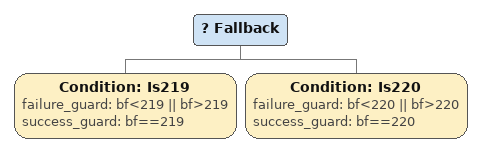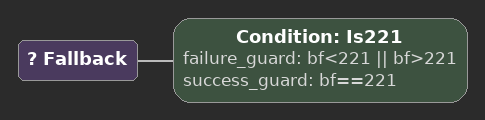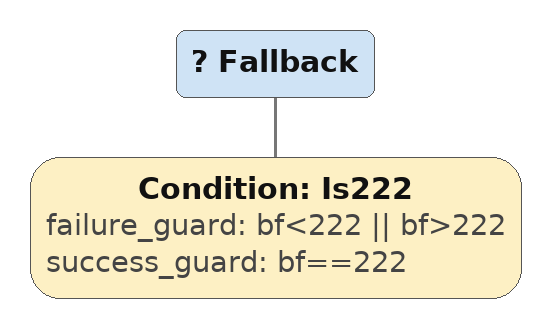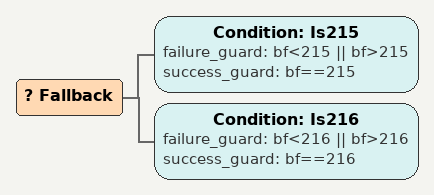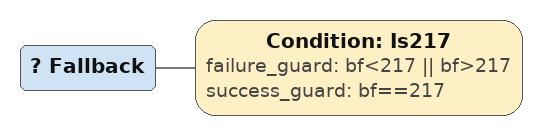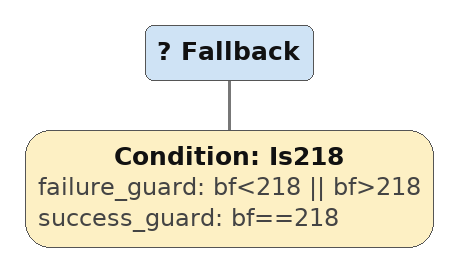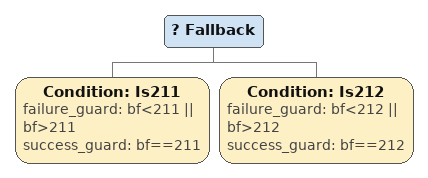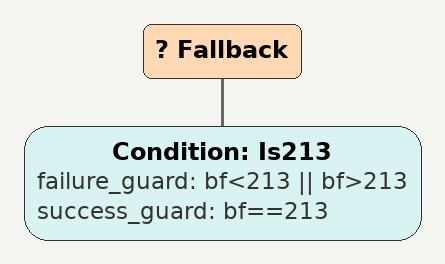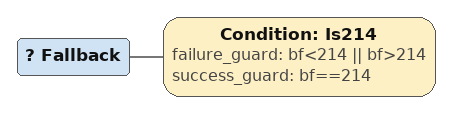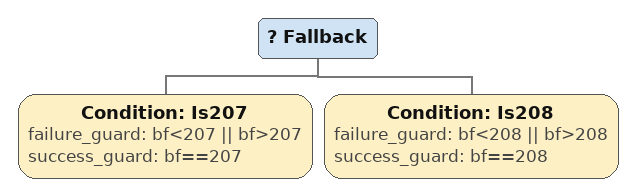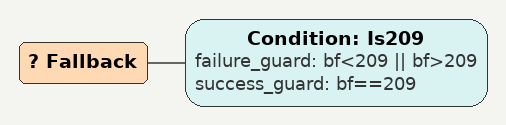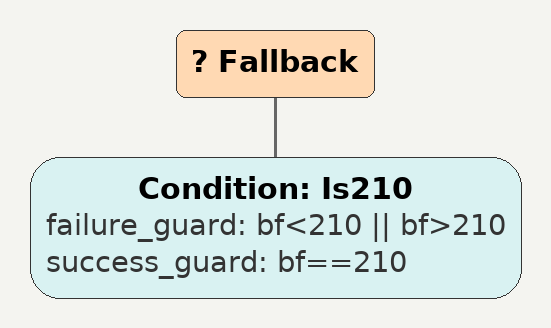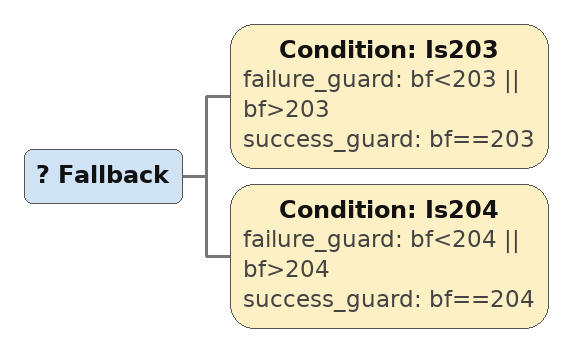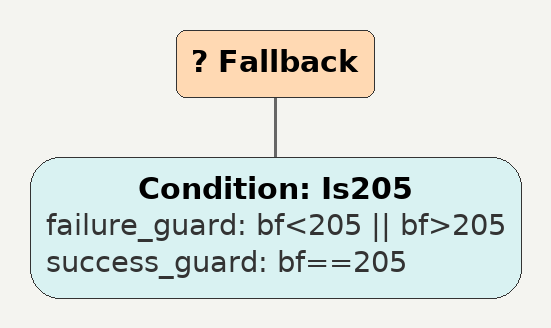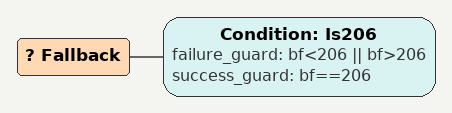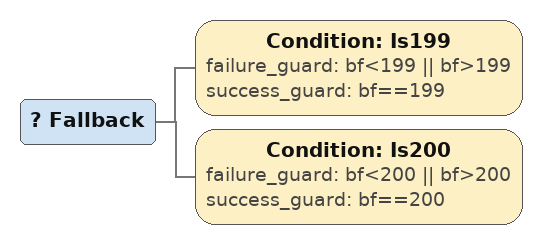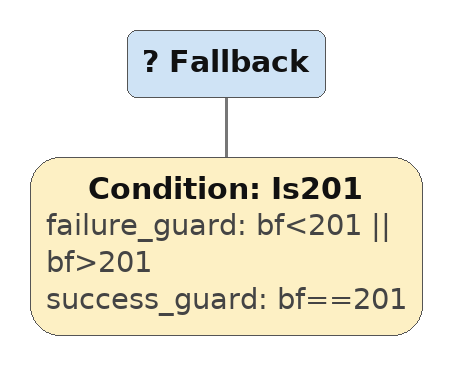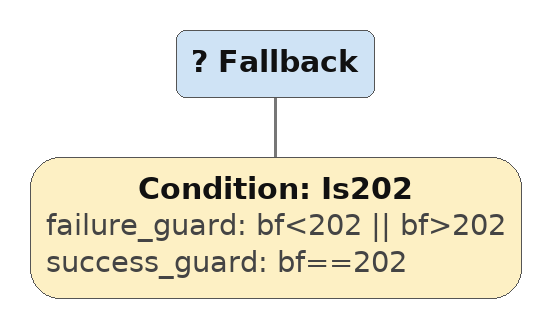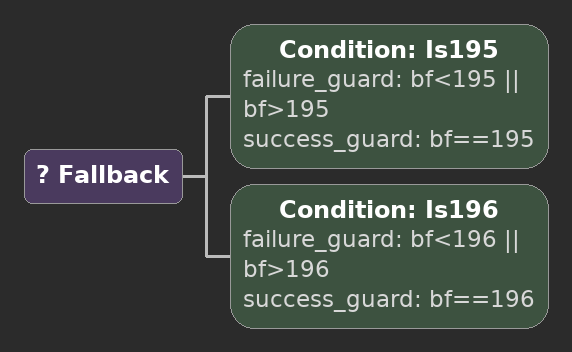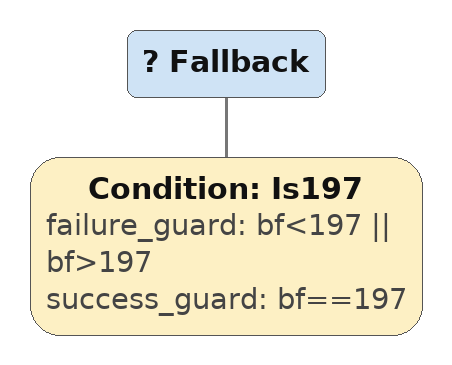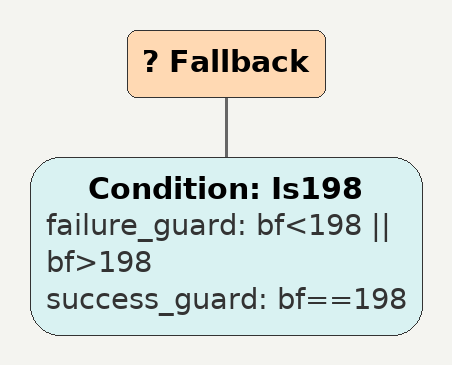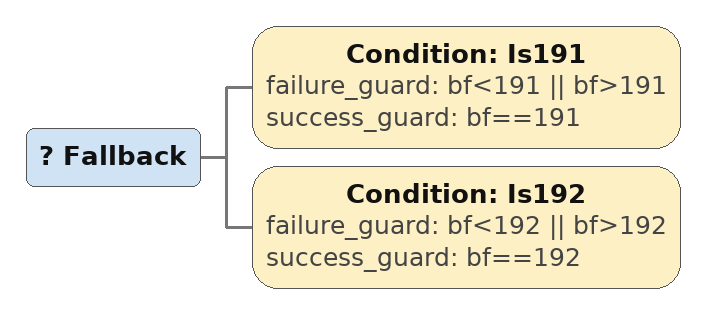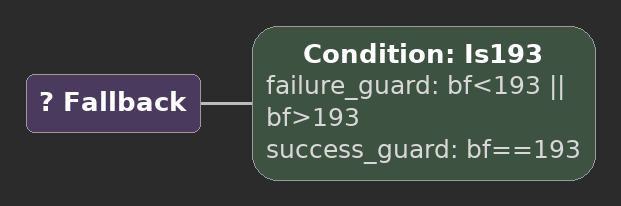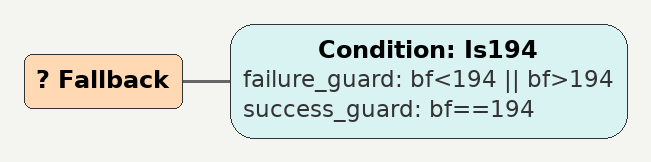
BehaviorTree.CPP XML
<Fallback>
    <Condition ID="Is219" failure_guard="bf&lt;219 || bf>219" success_guard="bf==219"/>
    <Condition ID="Is220" failure_guard="bf&lt;220 || bf>220" success_guard="bf==220"/>
        sequence218
        sequence
        children {
        } end_children
    } end_composite
</Fallback>

<Fallback>
    <Condition ID="Is221" failure_guard="bf&lt;221 || bf>221" success_guard="bf==221"/>
        sequence218
        sequence
        children {
        } end_children
    } end_composite
</Fallback>

<Fallback>
    <Condition ID="Is222" failure_guard="bf&lt;222 || bf>222" success_guard="bf==222"/>
        sequence218
        sequence
        children {
        } end_children
    } end_composite
</Fallback>

<Fallback>
    <Condition ID="Is215" failure_guard="bf&lt;215 || bf>215" success_guard="bf==215"/>
    <Condition ID="Is216" failure_guard="bf&lt;216 || bf>216" success_guard="bf==216"/>
        sequence214
        sequence
        children {
        } end_children
    } end_composite
</Fallback>

<Fallback>
    <Condition ID="Is217" failure_guard="bf&lt;217 || bf>217" success_guard="bf==217"/>
        sequence214
        sequence
        children {
        } end_children
    } end_composite
</Fallback>

<Fallback>
    <Condition ID="Is218" failure_guard="bf&lt;218 || bf>218" success_guard="bf==218"/>
        sequence214
        sequence
        children {
        } end_children
    } end_composite
</Fallback>

<Fallback>
    <Condition ID="Is211" failure_guard="bf&lt;211 || bf>211" success_guard="bf==211"/>
    <Condition ID="Is212" failure_guard="bf&lt;212 || bf>212" success_guard="bf==212"/>
        sequence210
        sequence
        children {
        } end_children
    } end_composite
</Fallback>

<Fallback>
    <Condition ID="Is213" failure_guard="bf&lt;213 || bf>213" success_guard="bf==213"/>
        sequence210
        sequence
        children {
        } end_children
    } end_composite
</Fallback>

<Fallback>
    <Condition ID="Is214" failure_guard="bf&lt;214 || bf>214" success_guard="bf==214"/>
        sequence210
        sequence
        children {
        } end_children
    } end_composite
</Fallback>

<Fallback>
    <Condition ID="Is207" failure_guard="bf&lt;207 || bf>207" success_guard="bf==207"/>
    <Condition ID="Is208" failure_guard="bf&lt;208 || bf>208" success_guard="bf==208"/>
        sequence206
        sequence
        children {
        } end_children
    } end_composite
</Fallback>

<Fallback>
    <Condition ID="Is209" failure_guard="bf&lt;209 || bf>209" success_guard="bf==209"/>
        sequence206
        sequence
        children {
        } end_children
    } end_composite
</Fallback>

<Fallback>
    <Condition ID="Is210" failure_guard="bf&lt;210 || bf>210" success_guard="bf==210"/>
        sequence206
        sequence
        children {
        } end_children
    } end_composite
</Fallback>

<Fallback>
    <Condition ID="Is203" failure_guard="bf&lt;203 || bf>203" success_guard="bf==203"/>
    <Condition ID="Is204" failure_guard="bf&lt;204 || bf>204" success_guard="bf==204"/>
        sequence202
        sequence
        children {
        } end_children
    } end_composite
</Fallback>

<Fallback>
    <Condition ID="Is205" failure_guard="bf&lt;205 || bf>205" success_guard="bf==205"/>
        sequence202
        sequence
        children {
        } end_children
    } end_composite
</Fallback>

<Fallback>
    <Condition ID="Is206" failure_guard="bf&lt;206 || bf>206" success_guard="bf==206"/>
        sequence202
        sequence
        children {
        } end_children
    } end_composite
</Fallback>

<Fallback>
    <Condition ID="Is199" failure_guard="bf&lt;199 || bf>199" success_guard="bf==199"/>
    <Condition ID="Is200" failure_guard="bf&lt;200 || bf>200" success_guard="bf==200"/>
        sequence198
        sequence
        children {
        } end_children
    } end_composite
</Fallback>

<Fallback>
    <Condition ID="Is201" failure_guard="bf&lt;201 || bf>201" success_guard="bf==201"/>
        sequence198
        sequence
        children {
        } end_children
    } end_composite
</Fallback>

<Fallback>
    <Condition ID="Is202" failure_guard="bf&lt;202 || bf>202" success_guard="bf==202"/>
        sequence198
        sequence
        children {
        } end_children
    } end_composite
</Fallback>

<Fallback>
    <Condition ID="Is195" failure_guard="bf&lt;195 || bf>195" success_guard="bf==195"/>
    <Condition ID="Is196" failure_guard="bf&lt;196 || bf>196" success_guard="bf==196"/>
        sequence194
        sequence
        children {
        } end_children
    } end_composite
</Fallback>

<Fallback>
    <Condition ID="Is197" failure_guard="bf&lt;197 || bf>197" success_guard="bf==197"/>
        sequence194
        sequence
        children {
        } end_children
    } end_composite
</Fallback>

<Fallback>
    <Condition ID="Is198" failure_guard="bf&lt;198 || bf>198" success_guard="bf==198"/>
        sequence194
        sequence
        children {
        } end_children
    } end_composite
</Fallback>

<Fallback>
    <Condition ID="Is191" failure_guard="bf&lt;191 || bf>191" success_guard="bf==191"/>
    <Condition ID="Is192" failure_guard="bf&lt;192 || bf>192" success_guard="bf==192"/>
        sequence190
        sequence
        children {
        } end_children
    } end_composite
</Fallback>

<Fallback>
    <Condition ID="Is193" failure_guard="bf&lt;193 || bf>193" success_guard="bf==193"/>
        sequence190
        sequence
        children {
        } end_children
    } end_composite
</Fallback>

<Fallback>
    <Condition ID="Is194" failure_guard="bf&lt;194 || bf>194" success_guard="bf==194"/>
        sequence190
        sequence
        children {
        } end_children
    } end_composite
</Fallback>
